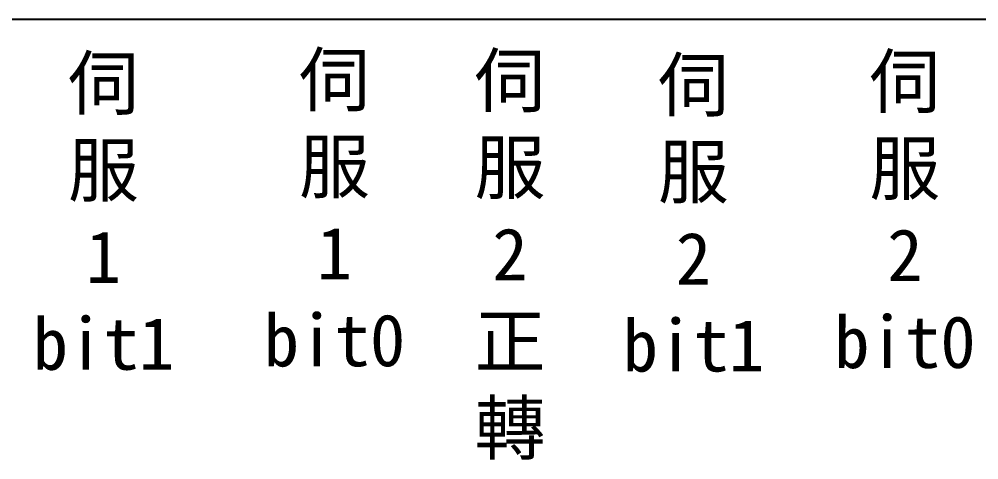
# Model space of a CAD drawing. Extents: x 926 to 1213, y 3 to 207.
# Drawn here: x 991.5 to 1063.4, y 67 to 100 of the extents above; entities that cross this region are included whole.
import ezdxf

# ---------------------------------------------------------------- set-up
doc = ezdxf.new("R2010")
doc.units = 0
doc.layers.add('標尺寸層', color=3, linetype='CONTINUOUS')
doc.styles.add('CNS', font='romanc.shx', dxfattribs={"bigfont": 'chineset.shx'})

msp = doc.modelspace()

# ---------------------------------------------------------------- linework, layer by layer
at = {"layer": '標尺寸層', "color": 7}
msp.add_line((930.49, 99.958), (1208.361, 99.958), dxfattribs=at)

# ---------------------------------------------------------------- texts
at = {"layer": '標尺寸層', "color": 7, "char_height": 3.9, "width": 8.6627, "attachment_point": 5, "style": 'CNS'}
for s, insert in [('{\\fDFKai-SB|b0|i0|c136|p65;伺服\\P1\\Pbit0}', (1015.124, 85.642)), ('{\\fDFKai-SB|b0|i0|c136|p65;伺服\\P2\\P正轉}', (1028.277, 82.145)), ('{\\fDFKai-SB|b0|i0|c136|p65;伺服\\P1\\Pbit1}', (997.807, 85.383)), ('{\\fDFKai-SB|b0|i0|c136|p65;伺服\\P2\\Pbit1}', (1042.025, 85.253)), ('{\\fDFKai-SB|b0|i0|c136|p65;伺服\\P2\\Pbit0}', (1057.874, 85.512))]:
    msp.add_mtext(s, dxfattribs=dict(at, insert=insert))

doc.saveas('drawing.dxf')
